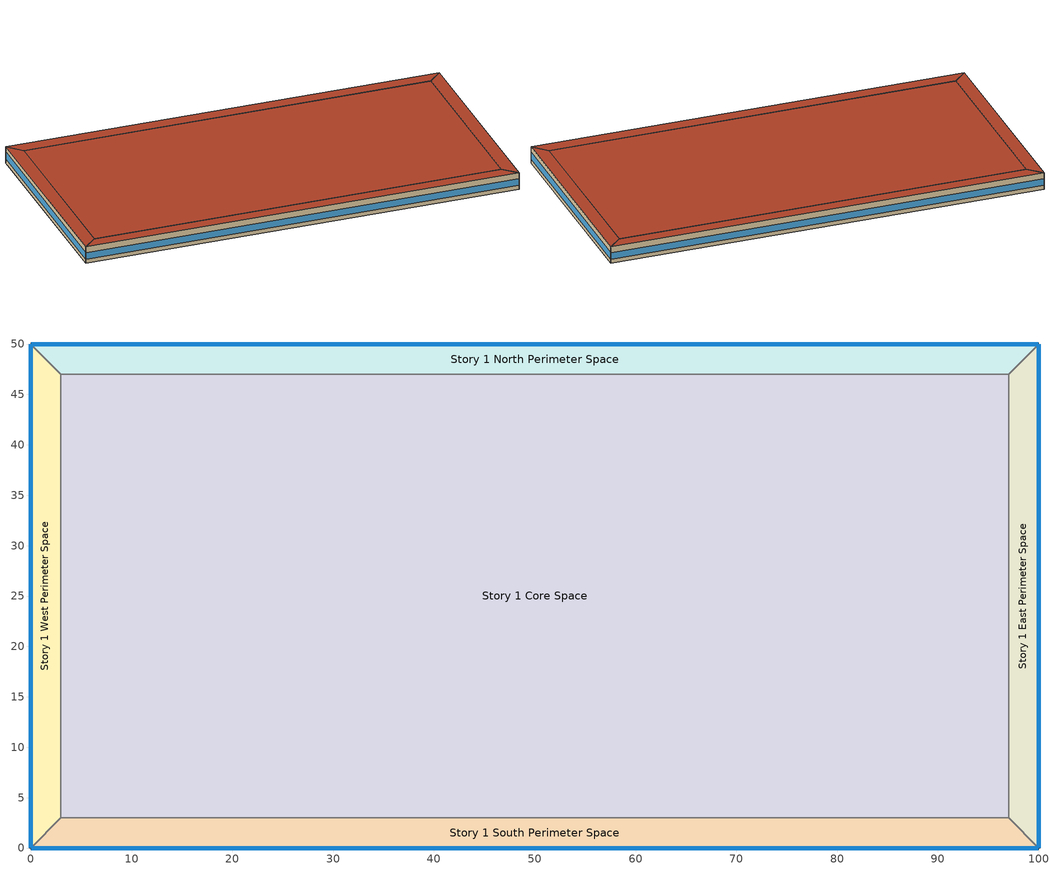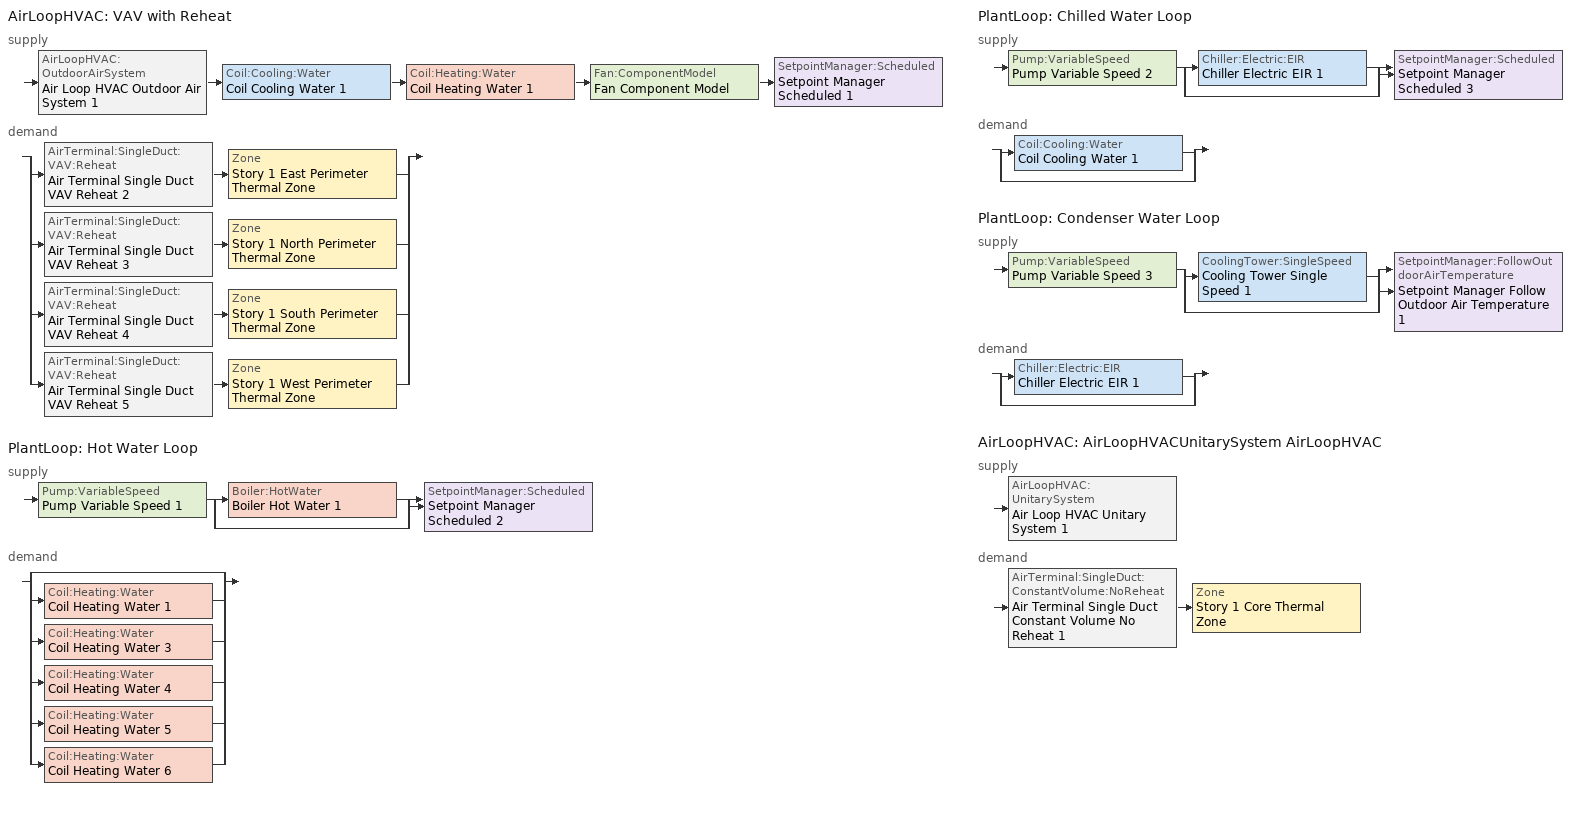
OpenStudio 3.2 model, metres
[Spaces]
Story 1 West Perimeter Space
 floor ground: 0,0 0,50 3,47 3,3 z0
 wall outside: 0,50 0,0 z0:4
 wall to Story 1 North Perimeter Space: 3,47 0,50 z0:4
 wall to Story 1 Core Space: 3,3 3,47 z0:4
 wall to Story 1 South Perimeter Space: 0,0 3,3 z0:4
 window: 0,49.97 0,0.03 z1:2.6
 roof outside: 3,3 3,47 0,50 0,0 z4
Story 1 North Perimeter Space
 floor ground: 0,50 100,50 97,47 3,47 z0
 wall outside: 100,50 0,50 z0:4
 wall to Story 1 East Perimeter Space: 97,47 100,50 z0:4
 wall to Story 1 Core Space: 3,47 97,47 z0:4
 window: 99.97,50 0.03,50 z1:2.6
 roof outside: 3,47 97,47 100,50 0,50 z4
Story 1 East Perimeter Space
 floor ground: 100,50 100,0 97,3 97,47 z0
 wall outside: 100,0 100,50 z0:4
 wall to Story 1 South Perimeter Space: 97,3 100,0 z0:4
 wall to Story 1 Core Space: 97,47 97,3 z0:4
 window: 100,0.03 100,49.97 z1:2.6
 roof outside: 97,47 97,3 100,0 100,50 z4
Story 1 South Perimeter Space
 floor ground: 100,0 0,0 3,3 97,3 z0
 wall outside: 0,0 100,0 z0:4
 wall to Story 1 Core Space: 97,3 3,3 z0:4
 window: 0.03,0 99.97,0 z1:2.6
 roof outside: 97,3 3,3 0,0 100,0 z4
Story 1 Core Space
 floor ground: 3,3 3,47 97,47 97,3 z0
 roof outside: 97,3 97,47 3,47 3,3 z4
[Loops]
AirLoopHVAC 'VAV with Reheat'
 supply: AirLoopHVAC:OutdoorAirSystem 'Air Loop HVAC Outdoor Air System 1' > Coil:Cooling:Water 'Coil Cooling Water 1' > Coil:Heating:Water 'Coil Heating Water 1' > Fan:ComponentModel 'Fan Component Model' > SetpointManager:Scheduled 'Setpoint Manager Scheduled 1'
 demand: split
  | AirTerminal:SingleDuct:VAV:Reheat 'Air Terminal Single Duct VAV Reheat 2' > Zone 'Story 1 East Perimeter Thermal Zone'
  | AirTerminal:SingleDuct:VAV:Reheat 'Air Terminal Single Duct VAV Reheat 3' > Zone 'Story 1 North Perimeter Thermal Zone'
  | AirTerminal:SingleDuct:VAV:Reheat 'Air Terminal Single Duct VAV Reheat 4' > Zone 'Story 1 South Perimeter Thermal Zone'
  | AirTerminal:SingleDuct:VAV:Reheat 'Air Terminal Single Duct VAV Reheat 5' > Zone 'Story 1 West Perimeter Thermal Zone'
PlantLoop 'Hot Water Loop'
 supply: Pump:VariableSpeed 'Pump Variable Speed 1' > split
  | Boiler:HotWater 'Boiler Hot Water 1'
  | bypass
  join > SetpointManager:Scheduled 'Setpoint Manager Scheduled 2'
 demand: split
  | bypass
  | Coil:Heating:Water 'Coil Heating Water 1'
  | Coil:Heating:Water 'Coil Heating Water 3'
  | Coil:Heating:Water 'Coil Heating Water 4'
  | Coil:Heating:Water 'Coil Heating Water 5'
  | Coil:Heating:Water 'Coil Heating Water 6'
PlantLoop 'Chilled Water Loop'
 supply: Pump:VariableSpeed 'Pump Variable Speed 2' > split
  | Chiller:Electric:EIR 'Chiller Electric EIR 1'
  | bypass
  join > SetpointManager:Scheduled 'Setpoint Manager Scheduled 3'
 demand: split
  | Coil:Cooling:Water 'Coil Cooling Water 1'
  | bypass
PlantLoop 'Condenser Water Loop'
 supply: Pump:VariableSpeed 'Pump Variable Speed 3' > split
  | CoolingTower:SingleSpeed 'Cooling Tower Single Speed 1'
  | bypass
  join > SetpointManager:FollowOutdoorAirTemperature 'Setpoint Manager Follow Outdoor Air Temperature 1'
 demand: split
  | Chiller:Electric:EIR 'Chiller Electric EIR 1'
  | bypass
AirLoopHVAC 'AirLoopHVACUnitarySystem AirLoopHVAC'
 supply: AirLoopHVAC:UnitarySystem 'Air Loop HVAC Unitary System 1'
 demand: AirTerminal:SingleDuct:ConstantVolume:NoReheat 'Air Terminal Single Duct Constant Volume No Reheat 1' > Zone 'Story 1 Core Thermal Zone'
[Building]
Building 1: Space Type=Baseline Model Space Type; Default Construction Set=ASHRAE_189.1-2009_ClimateZone 4-5 (mdoff)_ConstSet
[SizingPeriod:DesignDay] Barometric Pressure {Pa}=98934; Sky Clearness=0; Rain Indicator=0; Snow Indicator=0; Day of Month=21; Daylight Saving Time Indicator=0; Humidity Indicating Type=Wetbulb; Dry-Bulb Temperature Range Modifier Type=DefaultMultipliers
Name | Maximum Dry-Bulb Temperature {C} | Daily Dry-Bulb Temperature Range {deltaC} | Humidity Indicating Conditions at Maximum Dry-Bulb | Wind Speed {m/s} | Wind Direction {deg} | Month | Day Type | Solar Model Indicator | ASHRAE Taub | ASHRAE Taud
Chicago Ohare Intl Ap Ann Htg 99.6% Condns DB | -20 | 0 | -20 | 4.9 | 270 | 1 | WinterDesignDay | ASHRAEClearSky
Chicago Ohare Intl Ap Ann Clg .4% Condns DB=>MWB | 33.3 | 10.5 | 23.7 | 5.2 | 230 | 7 | SummerDesignDay | ASHRAETau | 0.455 | 2.05
[DefaultConstructionSet]
ASHRAE_189.1-2009_ClimateZone 4-5 (mdoff)_ConstSet: Default Exterior Surface Constructions=ASHRAE_189.1-2009_ClimateZone 4-5 (mdoff)_Exterior_DefSurfCons; Default Interior Surface Constructions=000_Interior_DefSurfCons; Default Ground Contact Surface Constructions=000_Ground_DefSurfCons; Default Exterior SubSurface Constructions=ASHRAE_189.1-2009_ClimateZone 4-5 (mdoff)_Exterior_DefSubCons; Default Interior SubSurface Constructions=000_Interior_DefSubCons; Interior Partition Construction=000_Interior Partition
[DefaultSurfaceConstructions]
Name | Floor Construction | Wall Construction | Roof Ceiling Construction
ASHRAE_189.1-2009_ClimateZone 4-5 (mdoff)_Exterior_DefSurfCons | 000_ExtSlabCarpet_4in_ClimateZone 1-8 | ASHRAE_189.1-2009_ExtWall_SteelFrame_ClimateZone 4-8 | ASHRAE_189.1-2009_ExtRoof_IEAD_ClimateZone 2-5
000_Interior_DefSurfCons | 000_Interior Floor | 000_Interior Wall | 000_Interior Ceiling
000_Ground_DefSurfCons | 000_ExtSlabCarpet_4in_ClimateZone 1-8 | 000_ExtSlabCarpet_4in_ClimateZone 1-8 | 000_ExtSlabCarpet_4in_ClimateZone 1-8
[DefaultSubSurfaceConstructions] Glass Door Construction=000_Exterior Window; Skylight Construction=000_Exterior Window; Tubular Daylight Dome Construction=000_Interior Window; Tubular Daylight Diffuser Construction=000_Interior Window
Name | Fixed Window Construction | Operable Window Construction | Door Construction
ASHRAE_189.1-2009_ClimateZone 4-5 (mdoff)_Exterior_DefSubCons | ASHRAE_189.1-2009_ExtWindow_ClimateZone 4-5 | ASHRAE_189.1-2009_ExtWindow_ClimateZone 4-5 | 000_Exterior Door
000_Interior_DefSubCons | 000_Interior Window | 000_Interior Window | 000_Interior Door
[Construction]
000_Interior Partition; 000_Interior Door: 000_G05 25mm wood
000_ExtSlabCarpet_4in_ClimateZone 1-8: MAT-CC05 4 HW CONCRETE, CP02 CARPET PAD
ASHRAE_189.1-2009_ExtWall_SteelFrame_ClimateZone 4-8: MAT-SHEATH, Wall Insulation [39], 1/2IN Gypsum
ASHRAE_189.1-2009_ExtRoof_IEAD_ClimateZone 2-5: Roof Membrane, Roof Insulation [21], Metal Decking
000_Interior Floor: 000_F16 Acoustic tile, 000_F05 Ceiling air space resistance, 000_M11 100mm lightweight concrete
000_Interior Wall: 000_G01a 19mm gypsum board, 000_F04 Wall air space resistance, 000_G01a 19mm gypsum board
000_Interior Ceiling: 000_M11 100mm lightweight concrete, 000_F05 Ceiling air space resistance, 000_F16 Acoustic tile
ASHRAE_189.1-2009_ExtWindow_ClimateZone 4-5: Theoretical Glass [207]
000_Exterior Door: 000_F08 Metal surface, 000_I01 25mm insulation board
000_Exterior Window: 000_Clear 3mm, 000_Air 13mm, 000_Clear 3mm
000_Interior Window: 000_Clear 3mm
[Material]
Name | Roughness | Thickness {m} | Conductivity {W/m-K} | Density {kg/m3} | Specific Heat {J/kg-K} | Thermal Absorptance | Solar Absorptance | Visible Absorptance
000_G05 25mm wood | MediumSmooth | 0.0254 | 0.15 | 608 | 1630
MAT-CC05 4 HW CONCRETE | Rough | 0.1016 | 1.311 | 2240 | 836.8 | 0.9 | 0.7 | 0.7
Wall Insulation [39] | MediumRough | 0.1184 | 0.045 | 265 | 836.8 | 0.9 | 0.7 | 0.7
1/2IN Gypsum | Smooth | 0.0127 | 0.16 | 784.9 | 830 | 0.9 | 0.92 | 0.92
Roof Membrane | VeryRough | 0.0095 | 0.16 | 1121.29 | 1460 | 0.9 | 0.7 | 0.7
Roof Insulation [21] | MediumRough | 0.2105 | 0.049 | 265 | 836.8 | 0.9 | 0.7 | 0.7
Metal Decking | MediumSmooth | 0.0015 | 45.006 | 7680 | 418.4 | 0.9 | 0.7 | 0.3
000_F16 Acoustic tile | MediumSmooth | 0.0191 | 0.06 | 368 | 590
000_M11 100mm lightweight concrete | MediumRough | 0.1016 | 0.53 | 1280 | 840
000_G01a 19mm gypsum board | MediumSmooth | 0.019 | 0.16 | 800 | 1090
000_F08 Metal surface | Smooth | 0.0008 | 45.28 | 7824 | 500
000_I01 25mm insulation board | MediumRough | 0.0254 | 0.03 | 43 | 1210
[Material:NoMass] Thermal Absorptance=0.9; Solar Absorptance=0.7
Name | Roughness | Thermal Resistance | Visible Absorptance
CP02 CARPET PAD | VeryRough | 0.2165 | 0.8
MAT-SHEATH | Rough | 0.3626 | 0.7
[Material:AirGap]
Name | Thermal Resistance
000_F05 Ceiling air space resistance | 0.18
000_F04 Wall air space resistance | 0.15
[WindowMaterial:Glazing] Optical Data Type=SpectralAverage; Thickness=0.003; Infrared Transmittance at Normal Incidence=0
Name | Solar Transmittance at Normal Incidence | Front Side Solar Reflectance at Normal Incidence | Back Side Solar Reflectance at Normal Incidence | Visible Transmittance at Normal Incidence | Front Side Visible Reflectance at Normal Incidence | Back Side Visible Reflectance at Normal Incidence | Front Side Infrared Hemispherical Emissivity | Back Side Infrared Hemispherical Emissivity | Conductivity | Dirt Correction Factor for Solar and Visible Transmittance | Solar Diffusing
Theoretical Glass [207] | 0.3311 | 0.6189 | 0.6189 | 0.44 | 0.51 | 0.51 | 0.9 | 0.9 | 0.0133 | 1 | No
000_Clear 3mm | 0.837 | 0.075 | 0.075 | 0.898 | 0.081 | 0.081 | 0.84 | 0.84 | 0.9
[WindowMaterial:Gas]
000_Air 13mm: Gas Type=Air; Thickness=0.0127
[BuildingStory]
Story 1: Nominal Z Coordinate {m}=0; Nominal Floor to Floor Height {m}=4
[Space] Building Story=Story 1
Name | Thermal Zone
Story 1 West Perimeter Space | Story 1 West Perimeter Thermal Zone
Story 1 North Perimeter Space | Story 1 North Perimeter Thermal Zone
Story 1 East Perimeter Space | Story 1 East Perimeter Thermal Zone
Story 1 South Perimeter Space | Story 1 South Perimeter Thermal Zone
Story 1 Core Space | Story 1 Core Thermal Zone
[ThermalZone] Use Ideal Air Loads=No
Name | Thermostat
Story 1 Core Thermal Zone | Thermostat Setpoint Dual Setpoint 1
Story 1 East Perimeter Thermal Zone | Thermostat Setpoint Dual Setpoint 2
Story 1 North Perimeter Thermal Zone | Thermostat Setpoint Dual Setpoint 3
Story 1 South Perimeter Thermal Zone | Thermostat Setpoint Dual Setpoint 4
Story 1 West Perimeter Thermal Zone | Thermostat Setpoint Dual Setpoint 5
[Sizing:Zone] Zone Cooling Design Supply Air Temperature Input Method=SupplyAirTemperature; Zone Cooling Design Supply Air Temperature {C}=14; Zone Cooling Design Supply Air Temperature Difference {deltaC}=11.11; Zone Heating Design Supply Air Temperature Input Method=SupplyAirTemperature; Zone Heating Design Supply Air Temperature {C}=40; Zone Heating Design Supply Air Temperature Difference {deltaC}=11.11; Zone Cooling Design Supply Air Humidity Ratio {kg-H2O/kg-air}=0.0085; Zone Heating Design Supply Air Humidity Ratio {kg-H2O/kg-air}=0.008; Cooling Design Air Flow Method=DesignDay; Heating Design Air Flow Method=DesignDay; Account for Dedicated Outdoor Air System=No; Dedicated Outdoor Air System Control Strategy=NeutralSupplyAir; Dedicated Outdoor Air Low Setpoint Temperature for Design {C}=autosize; Dedicated Outdoor Air High Setpoint Temperature for Design {C}=autosize
Story 1 Core Thermal Zone; Story 1 East Perimeter Thermal Zone; Story 1 North Perimeter Thermal Zone; Story 1 South Perimeter Thermal Zone; Story 1 West Perimeter Thermal Zone
[Zone equipment]
Story 1 Core Thermal Zone: Air Terminal Single Duct Constant Volume No Reheat 1
Story 1 East Perimeter Thermal Zone: Air Terminal Single Duct VAV Reheat 2
Story 1 North Perimeter Thermal Zone: Air Terminal Single Duct VAV Reheat 3
Story 1 South Perimeter Thermal Zone: Air Terminal Single Duct VAV Reheat 4
Story 1 West Perimeter Thermal Zone: Air Terminal Single Duct VAV Reheat 5
[SpaceType]
Baseline Model Space Type: Default Schedule Set=Baseline Model Schedule Set; Design Specification Outdoor Air Object=Baseline Model OA
[DefaultScheduleSet]
Baseline Model Schedule Set: Number of People Schedule=Baseline Model People Lights and Equipment Schedule; People Activity Level Schedule=Baseline Model People Activity Schedule; Lighting Schedule=Baseline Model People Lights and Equipment Schedule; Electric Equipment Schedule=Baseline Model People Lights and Equipment Schedule; Infiltration Schedule=Baseline Model Infiltration Schedule
[DesignSpecification:OutdoorAir]
Baseline Model OA: Outdoor Air Method=Sum; Outdoor Air Flow per Person {m3/s-person}=0.00943895
[SpaceInfiltration:DesignFlowRate]
Baseline Model Infiltration: Space or SpaceType=Baseline Model Space Type; Design Flow Rate Calculation Method=Flow/ExteriorArea; Flow per Exterior Surface Area {m3/s-m2}=0.0003048
[People:Definition]
Baseline Model People Definition: Number of People Calculation Method=People/Area; People per Space Floor Area {person/m2}=0.0538196; Fraction Radiant=0.3
[People]
Baseline Model People: People Definition=Baseline Model People Definition; Space or SpaceType=Baseline Model Space Type; Multiplier=1
[Lights:Definition]
Baseline Model Lights Definition: Design Level Calculation Method=Watts/Area; Watts per Space Floor Area {W/m2}=10.7639
[Lights]
Baseline Model Lights: Lights Definition=Baseline Model Lights Definition; Space or SpaceType=Baseline Model Space Type; Fraction Replaceable=1
[ElectricEquipment:Definition]
Baseline Model Electric Equipment Definition: Design Level Calculation Method=Watts/Area; Watts per Space Floor Area {W/m2}=10.7639
[ElectricEquipment]
Baseline Model Electric Equipment: Electric Equipment Definition=Baseline Model Electric Equipment Definition; Space or SpaceType=Baseline Model Space Type
[ThermostatSetpoint:DualSetpoint] Heating Setpoint Temperature Schedule=Heating Sch; Cooling Setpoint Temperature Schedule=Cooling Sch
Thermostat Setpoint Dual Setpoint 1; Thermostat Setpoint Dual Setpoint 2; Thermostat Setpoint Dual Setpoint 3; Thermostat Setpoint Dual Setpoint 4; Thermostat Setpoint Dual Setpoint 5
[AirLoopHVAC] Availability Schedule=Always On Discrete; Design Supply Air Flow Rate {m3/s}=autosize; Design Return Air Flow Fraction of Supply Air Flow=1
VAV with Reheat; AirLoopHVACUnitarySystem AirLoopHVAC
[Sizing:System] Type of Load to Size On=Sensible; Design Outdoor Air Flow Rate {m3/s}=Autosize; Central Heating Maximum System Air Flow Ratio=0.3; Preheat Design Temperature {C}=7; Preheat Design Humidity Ratio {kg-H2O/kg-Air}=0.008; Precool Design Temperature {C}=12.8; Precool Design Humidity Ratio {kg-H2O/kg-Air}=0.008; Central Cooling Design Supply Air Temperature {C}=12.8; Sizing Option=NonCoincident; 100% Outdoor Air in Cooling=Yes; 100% Outdoor Air in Heating=Yes; Central Cooling Design Supply Air Humidity Ratio {kg-H2O/kg-Air}=0.0085; Central Heating Design Supply Air Humidity Ratio {kg-H2O/kg-Air}=0.008; Cooling Design Air Flow Method=DesignDay; Cooling Design Air Flow Rate {m3/s}=0; Heating Design Air Flow Method=DesignDay; Heating Design Air Flow Rate {m3/s}=0; System Outdoor Air Method=ZoneSum; Zone Maximum Outdoor Air Fraction=1; Cooling Supply Air Flow Rate Per Floor Area {m3/s-m2}=0.00996765; Cooling Fraction of Autosized Cooling Supply Air Flow Rate=1; Cooling Supply Air Flow Rate Per Unit Cooling Capacity {m3/s-W}=3.94755e-05; Heating Supply Air Flow Rate Per Floor Area {m3/s-m2}=0.00996765; Heating Fraction of Autosized Heating Supply Air Flow Rate=1; Heating Fraction of Autosized Cooling Supply Air Flow Rate=1; Heating Supply Air Flow Rate Per Unit Heating Capacity {m3/s-W}=3.15882e-05; Cooling Design Capacity Method=CoolingDesignCapacity; Cooling Design Capacity {W}=autosize; Cooling Design Capacity Per Floor Area {W/m2}=234.7; Fraction of Autosized Cooling Design Capacity=1; Heating Design Capacity Method=HeatingDesignCapacity; Heating Design Capacity {W}=autosize; Heating Design Capacity Per Floor Area {W/m2}=157; Fraction of Autosized Heating Design Capacity=1; Central Cooling Capacity Control Method=OnOff
Name | Central Heating Design Supply Air Temperature {C}
VAV with Reheat | 12.8
AirLoopHVACUnitarySystem AirLoopHVAC | 16.7
[Coil:Heating:Water] Availability Schedule=Always On Discrete
Coil Heating Water 1; Coil Heating Water 3; Coil Heating Water 4; Coil Heating Water 5; Coil Heating Water 6
[Coil:Cooling:Water]
Coil Cooling Water 1: Availability Schedule=Always On Discrete
[SetpointManager:Scheduled] Control Variable=Temperature
Name | Schedule
Setpoint Manager Scheduled 1 | Deck_Temperature
Setpoint Manager Scheduled 2 | Hot_Water_Temperature
Setpoint Manager Scheduled 3 | Chilled_Water_Temperature
[Controller:OutdoorAir]
Controller Outdoor Air 1: Minimum Outdoor Air Flow Rate {m3/s}=0; Maximum Outdoor Air Flow Rate {m3/s}=Autosize; Economizer Control Type=NoEconomizer; Economizer Control Action Type=ModulateFlow; Economizer Maximum Limit Dry-Bulb Temperature {C}=28; Economizer Maximum Limit Enthalpy {J/kg}=64000; Economizer Minimum Limit Dry-Bulb Temperature {C}=-100; Lockout Type=NoLockout; Minimum Limit Type=FixedMinimum; Controller Mechanical Ventilation=Controller Mechanical Ventilation 1; High Humidity Control=No; Heat Recovery Bypass Control Type=BypassWhenWithinEconomizerLimits
[Controller:MechanicalVentilation]
Controller Mechanical Ventilation 1: Availability Schedule=Always On Discrete
[AirLoopHVAC:OutdoorAirSystem]
Air Loop HVAC Outdoor Air System 1: Controller=Controller Outdoor Air 1
[PlantLoop] Glycol Concentration=0; Plant Loop Volume {m3}=Autocalculate; Load Distribution Scheme=Optimal
Name | Fluid Type
Hot Water Loop | Water
Chilled Water Loop; Condenser Water Loop
[Sizing:Plant] Sizing Option=NonCoincident; Zone Timesteps in Averaging Window=1; Coincident Sizing Factor Mode=None
Name | Loop Type | Design Loop Exit Temperature {C} | Loop Design Temperature Difference {deltaC}
Hot Water Loop | Heating | 82 | 11
Chilled Water Loop | Cooling | 7.22 | 6.67
Condenser Water Loop | Condenser | 29.4 | 5.6
[Pump:VariableSpeed] Pump Control Type=Intermittent; Skin Loss Radiative Fraction=0.5; Design Power Sizing Method=PowerPerFlowPerPressure; Design Electric Power per Unit Flow Rate {W/(m3/s)}=348701.1; Design Shaft Power per Unit Flow Rate per Unit Head {W-s/m3-Pa}=1.28205; Design Minimum Flow Rate Fraction=0
Pump Variable Speed 1; Pump Variable Speed 2; Pump Variable Speed 3
[Boiler:HotWater]
Boiler Hot Water 1: Efficiency Curve Temperature Evaluation Variable=LeavingBoiler; Normalized Boiler Efficiency Curve=Boiler Efficiency; Water Outlet Upper Temperature Limit {C}=99; Boiler Flow Mode=ConstantFlow; Parasitic Electric Load {W}=0; Sizing Factor=1
[Controller:WaterCoil] Minimum Actuated Flow {m3/s}=0
Name | Water Coil | Action
Controller Water Coil 1 | Coil Heating Water 1 | Normal
Controller Water Coil 2 | Coil Cooling Water 1 | Reverse
[Chiller:Electric:EIR]
Chiller Electric EIR 1: Reference Capacity {W}=Autosize; Reference COP {W/W}=5.5; Reference Chilled Water Flow Rate {m3/s}=Autosize; Cooling Capacity Function of Temperature Curve=Curve Biquadratic 1; Electric Input to Cooling Output Ratio Function of Temperature Curve=Curve Biquadratic 2; Electric Input to Cooling Output Ratio Function of Part Load Ratio Curve=Curve Quadratic 1; Condenser Type=WaterCooled; Design Heat Recovery Water Flow Rate {m3/s}=Autosize; Sizing Factor=1; Basin Heater Capacity {W/K}=0; Basin Heater Setpoint Temperature {C}=10; Condenser Heat Recovery Relative Capacity Fraction=1
[CoolingTower:SingleSpeed]
Cooling Tower Single Speed 1: Design Water Flow Rate {m3/s}=autosize; Design Air Flow Rate {m3/s}=autosize; Fan Power at Design Air Flow Rate {W}=autosize; U-Factor Times Area Value at Design Air Flow Rate {W/K}=autosize; Air Flow Rate in Free Convection Regime {m3/s}=autosize; U-Factor Times Area Value at Free Convection Air Flow Rate {W/K}=autosize; Performance Input Method=UFactorTimesAreaAndDesignWaterFlowRate; Free Convection Capacity {W}=0; Basin Heater Capacity {W/K}=0; Evaporation Loss Mode=LossFactor; Evaporation Loss Factor {percent/K}=0.2; Drift Loss Percent {percent}=0.008; Blowdown Calculation Mode=ConcentrationRatio; Blowdown Concentration Ratio=3; Capacity Control=FanCycling; Number of Cells=1; Cell Control=MinimalCell; Cell Minimum  Water Flow Rate Fraction=0.33; Cell Maximum Water Flow Rate Fraction=2.5; Sizing Factor=1; Free Convection Air Flow Rate Sizing Factor=0.1; Free Convection U-Factor Times Area Value Sizing Factor=0.1; Heat Rejection Capacity and Nominal Capacity Sizing Ratio=1.25; Free Convection Nominal Capacity Sizing Factor=0.1; Design Inlet Air Dry-Bulb Temperature {C}=35; Design Inlet Air Wet-Bulb Temperature {C}=25.6; Design Approach Temperature {deltaC}=autosize; Design Range Temperature {deltaC}=autosize
[SetpointManager:FollowOutdoorAirTemperature]
Setpoint Manager Follow Outdoor Air Temperature 1: Control Variable=Temperature; Reference Temperature Type=OutdoorAirWetBulb; Offset Temperature Difference {deltaC}=1.5; Maximum Setpoint Temperature {C}=80; Minimum Setpoint Temperature {C}=6
[AirTerminal:SingleDuct:VAV:Reheat] Availability Schedule=Always On Discrete; Maximum Air Flow Rate {m3/s}=AutoSize; Zone Minimum Air Flow Input Method=Constant; Constant Minimum Air Flow Fraction=0.3; Fixed Minimum Air Flow Rate {m3/s}=0; Maximum Hot Water or Steam Flow Rate {m3/s}=AutoSize; Minimum Hot Water or Steam Flow Rate {m3/s}=0; Convergence Tolerance=0.001; Damper Heating Action=Normal; Maximum Flow per Zone Floor Area During Reheat {m3/s-m2}=AutoSize; Maximum Flow Fraction During Reheat=AutoSize; Maximum Reheat Air Temperature {C}=35; Control For Outdoor Air=No
Name | Reheat Coil
Air Terminal Single Duct VAV Reheat 2 | Coil Heating Water 3
Air Terminal Single Duct VAV Reheat 3 | Coil Heating Water 4
Air Terminal Single Duct VAV Reheat 4 | Coil Heating Water 5
Air Terminal Single Duct VAV Reheat 5 | Coil Heating Water 6
[Fan:ComponentModel] Maximum Flow Rate {m3/s}=autosize; Minimum Flow Rate {m3/s}=autosize; Fan Sizing Factor=1; Fan Wheel Diameter {m}=0.3048; Fan Outlet Area {m2}=0.0873289; Maximum Fan Static Efficiency=0.514; Euler Number at Maximum Fan Static Efficiency=9.76; Maximum Dimensionless Fan Airflow=0.160332; Motor Fan Pulley Ratio=autosize; Belt Maximum Torque {N-m}=autosize; Belt Sizing Factor=1; Belt Fractional Torque Transition=0.167; Motor Maximum Speed {rev/min}=1800; Maximum Motor Output Power {W}=autosize; Motor Sizing Factor=1; Motor In Airstream Fraction=1; VFD Efficiency Type=Power; Maximum VFD Output Power {W}=autosize; VFD Sizing Factor=1
Name | Availability Schedule | Fan Pressure Rise Curve | Duct Static Pressure Reset Curve | Normalized Fan Static Efficiency Curve Name-Non-Stall Region | Normalized Fan Static Efficiency Curve Name-Stall Region | Normalized Dimensionless Airflow Curve Name-Non-Stall Region | Normalized Dimensionless Airflow Curve Name-Stall Region | Maximum Belt Efficiency Curve | Normalized Belt Efficiency Curve Name - Region 1 | Normalized Belt Efficiency Curve Name - Region 2 | Normalized Belt Efficiency Curve Name - Region 3 | Maximum Motor Efficiency Curve | Normalized Motor Efficiency Curve | VFD Efficiency Curve
Fan Component Model | Fan Avail Schedule | VSD Example 1 | DiagnosticSPR 1 | FanEff120CPLANormal 1 | FanEff120CPLAStall 1 | FanDimFlowNormal 1 | FanDimFlowStall 1 | BeltMaxEffMedium | BeltPartLoadRegion1 | BeltPartLoadRegion2 | BeltPartLoadRegion3 | MotorMaxEffAvg | MotorPartLoad | VFDPartLoad
Fan Component Model 1 | Always On Discrete | VSD Example 2 | DiagnosticSPR 2 | FanEff120CPLANormal 2 | FanEff120CPLAStall 2 | FanDimFlowNormal 2 | FanDimFlowStall 2
[AirLoopHVAC:UnitarySystem]
Air Loop HVAC Unitary System 1: Control Type=Load; Controlling Zone or Thermostat Location=Story 1 Core Thermal Zone; Dehumidification Control Type=None; Supply Fan=Fan Component Model 1; Supply Air Fan Operating Mode Schedule=Always On Discrete; Heating Coil=Coil Heating DX Single Speed 1; DX Heating Coil Sizing Ratio=1; Cooling Coil=Coil Cooling DX Single Speed 1; Use DOAS DX Cooling Coil=No; DOAS DX Cooling Coil Leaving Minimum Air Temperature {C}=2; Latent Load Control=SensibleOnlyLoadControl; Supplemental Heating Coil=Coil Heating Electric 1; Supply Air Flow Rate During Cooling Operation {m3/s}=Autosize; Supply Air Flow Rate During Heating Operation {m3/s}=Autosize; Supply Air Flow Rate When No Cooling or Heating is Required {m3/s}=Autosize; Maximum Supply Air Temperature {C}=80; Maximum Outdoor Dry-Bulb Temperature for Supplemental Heater Operation {C}=21; Maximum Cycling Rate {cycles/hr}=2.5; Heat Pump Time Constant {s}=60; Fraction of On-Cycle Power Use=0.01; Heat Pump Fan Delay Time {s}=60; Ancilliary On-Cycle Electric Power {W}=0; Ancilliary Off-Cycle Electric Power {W}=0
[Coil:Cooling:DX:SingleSpeed]
Coil Cooling DX Single Speed 1: Availability Schedule=Always On Discrete; Rated Total Cooling Capacity {W}=autosize; Rated Sensible Heat Ratio=autosize; Rated COP {W/W}=3; Rated Air Flow Rate {m3/s}=autosize; Rated Evaporator Fan Power Per Volume Flow Rate {W/(m3/s)}=773.3; Total Cooling Capacity Function of Temperature Curve=Curve Biquadratic 3; Total Cooling Capacity Function of Flow Fraction Curve=Curve Quadratic 2; Energy Input Ratio Function of Temperature Curve=Curve Biquadratic 4; Energy Input Ratio Function of Flow Fraction Curve=Curve Quadratic 3; Part Load Fraction Correlation Curve=Curve Quadratic 4; Minimum Outdoor Dry-Bulb Temperature for Compressor Operation {C}=-25; Condenser Type=AirCooled; Evaporative Condenser Effectiveness=0; Evaporative Condenser Air Flow Rate {m3/s}=Autosize; Evaporative Condenser Pump Rated Power Consumption {W}=Autosize; Crankcase Heater Capacity {W}=0; Maximum Outdoor Dry-Bulb Temperature for Crankcase Heater Operation {C}=0; Basin Heater Capacity {W/K}=0; Basin Heater Setpoint Temperature {C}=10
[Coil:Heating:DX:SingleSpeed]
Coil Heating DX Single Speed 1: Availability Schedule=Always On Discrete; Rated Total Heating Capacity {W}=Autosize; Rated COP {W/W}=5; Rated Air Flow Rate {m3/s}=Autosize; Rated Supply Fan Power Per Volume Flow Rate {W/(m3/s)}=773.3; Total Heating Capacity Function of Temperature Curve=Curve Cubic 1; Total Heating Capacity Function of Flow Fraction Curve=Curve Cubic 2; Energy Input Ratio Function of Temperature Curve=Curve Cubic 3; Energy Input Ratio Function of Flow Fraction Curve=Curve Quadratic 5; Part Load Fraction Correlation Curve=Curve Quadratic 6; Defrost Strategy=Resistive; Defrost Control=Timed; Defrost Time Period Fraction=0.166667; Resistive Defrost Heater Capacity {W}=2000
[Coil:Heating:Electric]
Coil Heating Electric 1: Availability Schedule=Always On Discrete
[AirTerminal:SingleDuct:ConstantVolume:NoReheat]
Air Terminal Single Duct Constant Volume No Reheat 1: Availability Schedule=Always On Discrete; Maximum Air Flow Rate {m3/s}=AutoSize
[Schedule:Ruleset]
Name | Default Day Schedule | Summer Design Day Schedule | Winter Design Day Schedule
Baseline Model Infiltration Schedule | Baseline Model Infiltration Schedule Schedule All Days | Baseline Model Infiltration Schedule Summer Design Day | Baseline Model Infiltration Schedule Winter Design Day
Baseline Model People Lights and Equipment Schedule | Baseline Model People Lights and Equipment Schedule Schedule Week Day | Baseline Model People Lights and Equipment Schedule Summer Design Day | Baseline Model People Lights and Equipment Schedule Winter Design Day
Baseline Model People Activity Schedule | Baseline Model People Activity Schedule Default
Cooling Sch | Cooling Sch Default
Heating Sch | Heating Sch Default
Deck_Temperature | Deck_Temperature_Default | Deck_Temperature_Summer_Design_Day | Deck_Temperature_Winter_Design_Day
Hot_Water_Temperature | Hot_Water_Temperature_Default | Hot_Water_Temperature_Summer_Design_Day | Hot_Water_Temperature_Winter_Design_Day
Chilled_Water_Temperature | Chilled_Water_Temperature_Default | Chilled_Water_Temperature_Summer_Design_Day | Chilled_Water_Temperature_Winter_Design_Day
[Schedule:Day]
Baseline Model Infiltration Schedule Schedule All Days: 6, 0, 1, 22, 0, 0.25, 24, 0, 1
Baseline Model Infiltration Schedule Winter Design Day; Baseline Model Infiltration Schedule Summer Design Day; Baseline Model People Lights and Equipment Schedule Summer Design Day: 24, 0, 1
Baseline Model People Lights and Equipment Schedule Schedule Week Day: 6, 0, 0, 7, 0, 0.1, 8, 0, 0.2, 12, 0, 0.95, 13, 0, 0.5, 17, 0, 0.95, 18, 0, 0.7, 20, 0, 0.4, 22, 0, 0.1, 24, 0, 0.05
Baseline Model People Lights and Equipment Schedule Winter Design Day; Baseline Model People Lights and Equipment Schedule Schedule Sunday: 24, 0, 0
Baseline Model People Lights and Equipment Schedule Saturday: 6, 0, 0, 8, 0, 0.1, 14, 0, 0.5, 17, 0, 0.1, 24, 0, 0
Baseline Model People Activity Schedule Default: 24, 0, 120
Cooling Sch Default: 24, 0, 28
Heating Sch Default: 24, 0, 24
Deck_Temperature_Default; Deck_Temperature_Summer_Design_Day; Deck_Temperature_Winter_Design_Day: 24, 0, 12.8
Hot_Water_Temperature_Default; Hot_Water_Temperature_Summer_Design_Day; Hot_Water_Temperature_Winter_Design_Day: 24, 0, 67
Chilled_Water_Temperature_Default; Chilled_Water_Temperature_Summer_Design_Day; Chilled_Water_Temperature_Winter_Design_Day: 24, 0, 6.7
[Schedule:Rule] Schedule Ruleset=Baseline Model People Lights and Equipment Schedule
Name | Rule Order | Day Schedule | Apply Saturday | Apply Sunday
Baseline Model People Lights and Equipment Schedule Saturday Rule | 1 | Baseline Model People Lights and Equipment Schedule Saturday | Yes
Baseline Model People Lights and Equipment Schedule Sunday Rule | 0 | Baseline Model People Lights and Equipment Schedule Schedule Sunday |  | Yes
[Schedule:Constant] Value=1
Always On Discrete; Fan Avail Schedule
[Curve:Biquadratic]
Name | Coefficient1 Constant | Coefficient2 x | Coefficient3 x**2 | Coefficient4 y | Coefficient5 y**2 | Coefficient6 x*y | Minimum Value of x | Maximum Value of x | Minimum Value of y | Maximum Value of y | Input Unit Type for X | Input Unit Type for Y | Output Unit Type
Boiler Efficiency | 1 | 0 | 0 | 0 | 0 | 0 | 0 | 1 | 0 | 1 | Dimensionless | Dimensionless | Dimensionless
Curve Biquadratic 1 | 0.258 | 0.0389 | -0.000217 | 0.0469 | -0.000943 | -0.000343 | 5 | 10 | 24 | 35
Curve Biquadratic 2 | 0.934 | -0.0582 | 0.0045 | 0.00243 | 0.000486 | -0.00122 | 5 | 10 | 24 | 35
Curve Biquadratic 3 | 0.942588 | 0.00954335 | 0.00068377 | -0.0110427 | 5.249e-06 | -9.72e-06 | 17 | 22 | 13 | 46
Curve Biquadratic 4 | 0.342414 | 0.034885 | -0.0006237 | 0.00497722 | 0.000437951 | -0.000728028 | 17 | 22 | 13 | 46
[Curve:Quadratic]
Name | Coefficient1 Constant | Coefficient2 x | Coefficient3 x**2 | Minimum Value of x | Maximum Value of x
Curve Quadratic 1 | 0.222903 | 0.313387 | 0.46371 | 0 | 1
Curve Quadratic 2 | 0.8 | 0.2 | 0 | 0.5 | 1.5
Curve Quadratic 3 | 1.1552 | -0.1808 | 0.0256 | 0.5 | 1.5
Curve Quadratic 4 | 0.85 | 0.15 | 0 | 0 | 1
Curve Quadratic 5 | 1.3824 | -0.4336 | 0.0512 | 0 | 1
Curve Quadratic 6 | 0.75 | 0.25 | 0 | 0 | 1
[Curve:FanPressureRise] Coefficient1 C1=1446.76; Coefficient2 C2=0; Coefficient3 C3=0; Coefficient4 C4=1; Minimum Value of Qfan {m3/s}=0; Maximum Value of Qfan {m3/s}=100; Minimum Value of Psm {Pa}=62.5; Maximum Value of Psm {Pa}=300; Minimum Curve Output {Pa}=0; Maximum Curve Output {Pa}=5000
VSD Example 1; VSD Example 2
[Curve:Linear] Coefficient1 Constant=248.84; Coefficient2 x=0; Minimum Value of x=0; Maximum Value of x=100; Minimum Curve Output=62.5; Maximum Curve Output=248.84
DiagnosticSPR 1; DiagnosticSPR 2
[Curve:ExponentialSkewNormal] Coefficient3 C3=0; Minimum Value of x=-4; Maximum Value of x=5; Minimum Curve Output=0.1; Maximum Curve Output=1
Name | Coefficient1 C1 | Coefficient2 C2 | Coefficient4 C4
FanEff120CPLANormal 1; FanEff120CPLANormal 2 | 0.072613 | 0.833213 | 0.013911
FanEff120CPLAStall 1; FanEff120CPLAStall 2 | -1.67493 | 1.980182 | 1.84495
[Curve:Sigmoid] Coefficient1 C1=0; Coefficient5 C5=1; Minimum Value of x=-4; Maximum Value of x=5; Minimum Curve Output=0.05; Maximum Curve Output=1
Name | Coefficient2 C2 | Coefficient3 C3 | Coefficient4 C4
FanDimFlowNormal 1; FanDimFlowNormal 2 | 1.001423 | 0.123935 | -0.476026
FanDimFlowStall 1; FanDimFlowStall 2 | 5.924993 | -1.91636 | -0.851779
[Curve:Quartic]
BeltMaxEffMedium: Coefficient1 Constant=-0.09504; Coefficient2 x=0.03415; Coefficient3 x**2=-0.008897; Coefficient4 x**3=0.001159; Coefficient5 x**4=-6.132e-05; Minimum Value of x=-1.2; Maximum Value of x=6.2; Minimum Curve Output=-4.6; Maximum Curve Output=0
[Curve:RectangularHyperbola2] Minimum Value of x=0; Maximum Value of x=1; Minimum Curve Output=0.01; Maximum Curve Output=1
Name | Coefficient1 C1 | Coefficient2 C2 | Coefficient3 C3
BeltPartLoadRegion1 | 0.920797 | 0.0262686 | 0.151594
BeltPartLoadRegion3 | 1.037778 | 0.0103068 | -0.0268146
MotorPartLoad | 1.137209 | 0.0502359 | -0.0891503
VFDPartLoad | 0.987405 | 0.0155361 | -0.0059365
[Curve:ExponentialDecay]
BeltPartLoadRegion2: Coefficient1 C1=1.011965; Coefficient2 C2=-0.339038; Coefficient3 C3=-3.43626; Minimum Value of x=0; Maximum Value of x=1; Minimum Curve Output=0.01; Maximum Curve Output=1
[Curve:RectangularHyperbola1]
MotorMaxEffAvg: Coefficient1 C1=0.29228; Coefficient2 C2=3.368739; Coefficient3 C3=0.762471; Minimum Value of x=0; Maximum Value of x=7.6; Minimum Curve Output=0.01; Maximum Curve Output=1
[Curve:Cubic]
Name | Coefficient1 Constant | Coefficient2 x | Coefficient3 x**2 | Coefficient4 x**3 | Minimum Value of x | Maximum Value of x
Curve Cubic 1 | 0.758746 | 0.027626 | 0.000148716 | 3.4992e-06 | -20 | 20
Curve Cubic 2 | 0.84 | 0.16 | 0 | 0 | 0.5 | 1.5
Curve Cubic 3 | 1.19248 | -0.0300438 | 0.00103745 | -2.3328e-05 | -20 | 20
